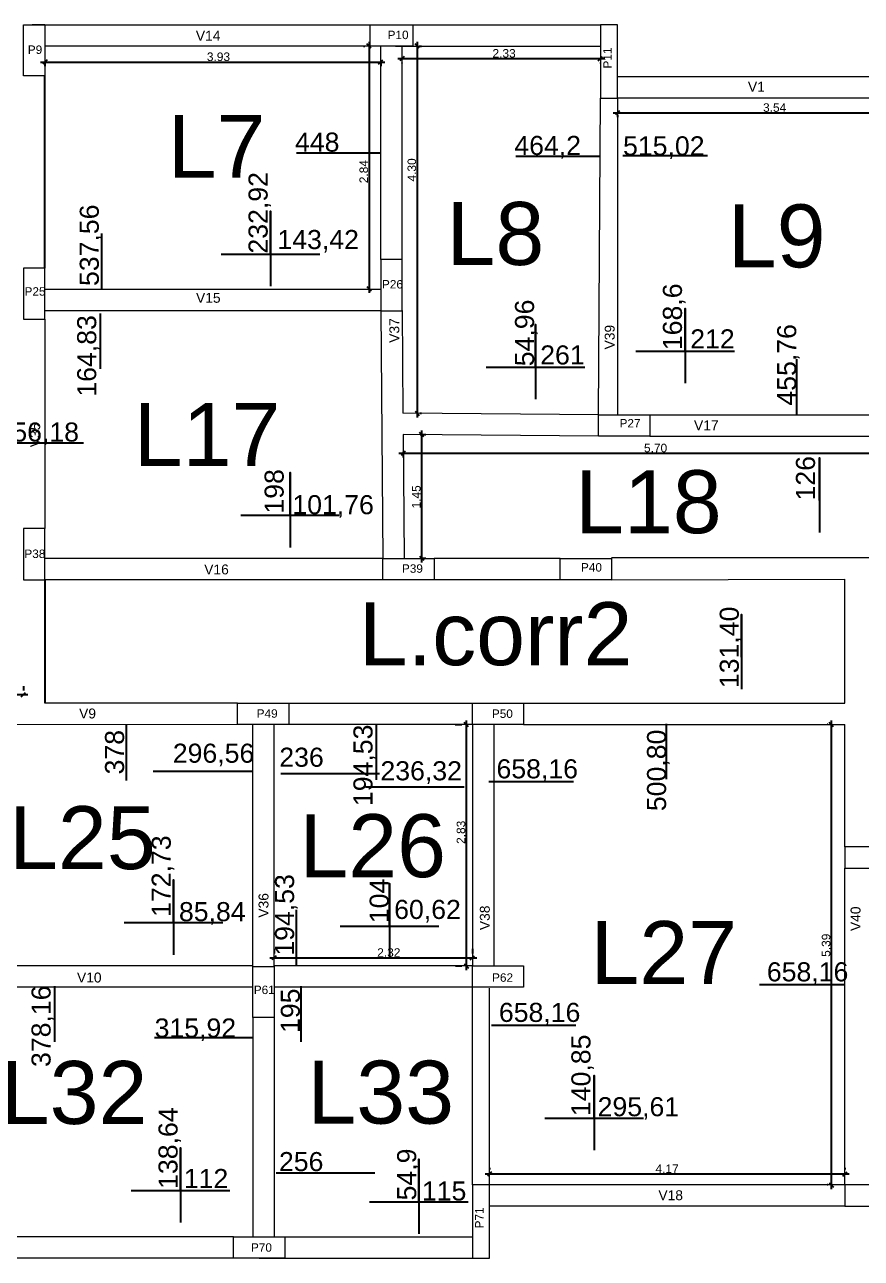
# Model space of a CAD drawing. Header units: millimetres. Extents: x 2878 to 6301, y 540 to 1980.
# Drawn here: x 2935.3 to 2945.11, y 679.32 to 693.77 of the extents above; entities that cross this region are included whole.
import ezdxf

# ---------------------------------------------------------------- set-up
doc = ezdxf.new("R2010")
doc.units = ezdxf.units.MM
doc.header["$LTSCALE"] = 4
for name, color, linetype, lineweight in [('ALVENARIA', 4, 'Continuous', 20), ('COTAS', 35, 'Continuous', 5), ('ESTRUTURA', 4, 'Continuous', 25), ('PILAR', 1, 'Continuous', 5), ('TEXTO', 5, 'Continuous', 20)]:
    doc.layers.add(name, color=color, linetype=linetype, lineweight=lineweight)
doc.layers.add('LINHA DE MOMENTOS', color=42, linetype='Continuous')
doc.styles.get("Standard").update_dxf_attribs({"font": 'arial.ttf'})
doc.dimstyles.new('ISO-25', dxfattribs={"dimscale": 0, "dimtxt": 0.1, "dimasz": 0.05, "dimexe": 0.05, "dimexo": 0.2, "dimgap": 0.01, "dimtad": 1, "dimzin": 4, "dimdsep": 46, "dimtxsty": 'Standard', "dimblk": 'OBLIQUE', "dimcen": 0.1, "dimdle": 0.05, "dimclrt": 256, "dimadec": 0, "dimazin": 0, "dimtfac": 1, "dimtix": 1, "dimtofl": 0, "dimtmove": 0, "dimatfit": 3, "dimfxl": 1, "dimtfillclr": 256, "dimarcsym": 0})

# ---------------------------------------------------------------- blocks, each defined once
blk = doc.blocks.new('PILAR')
at = {"layer": 'PILAR', "ltscale": 0.01}
blk.add_lwpolyline([(-0.15, 0), (0.1, 0), (0.1, -0.6), (-0.15, -0.6)], close=True, dxfattribs=at)
blk = doc.blocks.new('_Oblique')
at = {"color": 0, "linetype": 'ByBlock', "lineweight": -2}
blk.add_line((-0.5, -0.5), (0.5, 0.5), dxfattribs=at)
blk = doc.blocks.new('*D509')
at = {"layer": 'COTAS', "color": 0, "lineweight": -2, "transparency": 16777216}
for p, q in [((2935.489, 693.336), (2939.524, 693.336)), ((2935.539, 693.323), (2935.539, 693.286)), ((2939.474, 693.323), (2939.474, 693.286))]:
    blk.add_line(p, q, dxfattribs=at)
at = {"layer": 'Defpoints', "color": 0, "transparency": 16777216}
for p in [(2935.539, 693.523), (2939.474, 693.523), (2939.474, 693.336)]:
    blk.add_point(p, dxfattribs=at)
at = {"layer": 'COTAS', "color": 0, "lineweight": -2, "transparency": 16777216, "xscale": 0.05, "yscale": 0.05, "zscale": 0.05, "rotation": 180}
blk.add_blockref('_Oblique', (2935.539, 693.336), dxfattribs=at)
at = {"layer": 'COTAS', "color": 0, "lineweight": -2, "transparency": 16777216, "xscale": 0.05, "yscale": 0.05, "zscale": 0.05}
blk.add_blockref('_Oblique', (2939.474, 693.336), dxfattribs=at)
at = {"layer": 'COTAS', "transparency": 16777216, "insert": (2937.573, 693.397), "char_height": 0.1, "attachment_point": 5}
blk.add_mtext('3.93', dxfattribs=at)
blk = doc.blocks.new('*D510')
at = {"layer": 'COTAS', "color": 0, "lineweight": -2, "transparency": 16777216}
for p, q in [((2939.274, 693.523), (2939.287, 693.523)), ((2939.337, 693.573), (2939.337, 690.631)), ((2939.289, 690.681), (2939.287, 690.681))]:
    blk.add_line(p, q, dxfattribs=at)
at = {"layer": 'Defpoints', "color": 0, "transparency": 16777216}
for p in [(2939.474, 693.523), (2939.337, 690.681), (2939.489, 690.681)]:
    blk.add_point(p, dxfattribs=at)
at = {"layer": 'COTAS', "color": 0, "lineweight": -2, "transparency": 16777216, "xscale": 0.05, "yscale": 0.05, "zscale": 0.05}
for p, rotation in [((2939.337, 693.523), 90), ((2939.337, 690.681), 270)]:
    blk.add_blockref('_Oblique', p, dxfattribs=dict(at, rotation=rotation))
at = {"layer": 'COTAS', "transparency": 16777216, "insert": (2939.276, 692.052), "char_height": 0.1, "attachment_point": 5, "rotation": 90}
blk.add_mtext('2.84', dxfattribs=at)
blk = doc.blocks.new('*D511')
at = {"layer": 'COTAS', "color": 0, "lineweight": -2, "transparency": 16777216}
for p, q in [((2939.674, 693.376), (2942.099, 693.376)), ((2939.724, 693.323), (2939.724, 693.326)), ((2942.049, 693.323), (2942.049, 693.326))]:
    blk.add_line(p, q, dxfattribs=at)
at = {"layer": 'Defpoints', "color": 0, "transparency": 16777216}
for p in [(2939.724, 693.523), (2942.049, 693.523), (2942.049, 693.376)]:
    blk.add_point(p, dxfattribs=at)
at = {"layer": 'COTAS', "color": 0, "lineweight": -2, "transparency": 16777216, "xscale": 0.05, "yscale": 0.05, "zscale": 0.05, "rotation": 180}
blk.add_blockref('_Oblique', (2939.724, 693.376), dxfattribs=at)
at = {"layer": 'COTAS', "color": 0, "lineweight": -2, "transparency": 16777216, "xscale": 0.05, "yscale": 0.05, "zscale": 0.05}
blk.add_blockref('_Oblique', (2942.049, 693.376), dxfattribs=at)
at = {"layer": 'COTAS', "transparency": 16777216, "insert": (2940.92, 693.437), "char_height": 0.1, "attachment_point": 5}
blk.add_mtext('2.33', dxfattribs=at)
blk = doc.blocks.new('*D512')
at = {"layer": 'COTAS', "color": 0, "lineweight": -2, "transparency": 16777216}
for p, q in [((2939.901, 693.573), (2939.901, 689.171)), ((2939.924, 693.523), (2939.951, 693.523)), ((2939.934, 689.221), (2939.951, 689.221))]:
    blk.add_line(p, q, dxfattribs=at)
at = {"layer": 'Defpoints', "color": 0, "transparency": 16777216}
for p in [(2939.724, 693.523), (2939.734, 689.221), (2939.901, 689.221)]:
    blk.add_point(p, dxfattribs=at)
at = {"layer": 'COTAS', "color": 0, "lineweight": -2, "transparency": 16777216, "xscale": 0.05, "yscale": 0.05, "zscale": 0.05}
for p, rotation in [((2939.901, 693.523), 90), ((2939.901, 689.221), 270)]:
    blk.add_blockref('_Oblique', p, dxfattribs=dict(at, rotation=rotation))
at = {"layer": 'COTAS', "transparency": 16777216, "insert": (2939.839, 692.072), "char_height": 0.1, "attachment_point": 5, "rotation": 90}
blk.add_mtext('4.30', dxfattribs=at)
blk = doc.blocks.new('*D513')
at = {"layer": 'COTAS', "color": 0, "lineweight": -2, "transparency": 16777216}
for p, q in [((2942.199, 692.741), (2945.839, 692.741)), ((2942.249, 692.713), (2942.249, 692.691)), ((2945.789, 692.713), (2945.789, 692.691))]:
    blk.add_line(p, q, dxfattribs=at)
at = {"layer": 'Defpoints', "color": 0, "transparency": 16777216}
for p in [(2942.249, 692.913), (2945.789, 692.913), (2945.789, 692.741)]:
    blk.add_point(p, dxfattribs=at)
at = {"layer": 'COTAS', "color": 0, "lineweight": -2, "transparency": 16777216, "xscale": 0.05, "yscale": 0.05, "zscale": 0.05, "rotation": 180}
blk.add_blockref('_Oblique', (2942.249, 692.741), dxfattribs=at)
at = {"layer": 'COTAS', "color": 0, "lineweight": -2, "transparency": 16777216, "xscale": 0.05, "yscale": 0.05, "zscale": 0.05}
blk.add_blockref('_Oblique', (2945.789, 692.741), dxfattribs=at)
at = {"layer": 'COTAS', "transparency": 16777216, "insert": (2944.09, 692.802), "char_height": 0.1, "attachment_point": 5}
blk.add_mtext('3.54', dxfattribs=at)
blk = doc.blocks.new('*D537')
at = {"layer": 'COTAS', "color": 0, "lineweight": -2, "transparency": 16777216}
for p, q in [((2940.749, 680.383), (2940.749, 680.362)), ((2944.914, 680.383), (2944.914, 680.362)), ((2940.699, 680.312), (2944.964, 680.312))]:
    blk.add_line(p, q, dxfattribs=at)
at = {"layer": 'Defpoints', "color": 0, "transparency": 16777216}
for p in [(2944.914, 680.312), (2940.749, 680.183), (2944.914, 680.183)]:
    blk.add_point(p, dxfattribs=at)
at = {"layer": 'COTAS', "color": 0, "lineweight": -2, "transparency": 16777216, "xscale": 0.05, "yscale": 0.05, "zscale": 0.05, "rotation": 180}
blk.add_blockref('_Oblique', (2940.749, 680.312), dxfattribs=at)
at = {"layer": 'COTAS', "color": 0, "lineweight": -2, "transparency": 16777216, "xscale": 0.05, "yscale": 0.05, "zscale": 0.05}
blk.add_blockref('_Oblique', (2944.914, 680.312), dxfattribs=at)
at = {"layer": 'COTAS', "transparency": 16777216, "insert": (2942.83, 680.372), "char_height": 0.1, "attachment_point": 5}
blk.add_mtext('4.17', dxfattribs=at)
blk = doc.blocks.new('*D538')
at = {"layer": 'COTAS', "color": 0, "lineweight": -2, "transparency": 16777216}
for p, q in [((2944.714, 685.574), (2944.704, 685.574)), ((2944.754, 685.624), (2944.754, 680.133)), ((2944.714, 680.183), (2944.704, 680.183))]:
    blk.add_line(p, q, dxfattribs=at)
at = {"layer": 'Defpoints', "color": 0, "transparency": 16777216}
for p in [(2944.914, 685.574), (2944.754, 680.183), (2944.914, 680.183)]:
    blk.add_point(p, dxfattribs=at)
at = {"layer": 'COTAS', "color": 0, "lineweight": -2, "transparency": 16777216, "xscale": 0.05, "yscale": 0.05, "zscale": 0.05}
for p, rotation in [((2944.754, 685.574), 90), ((2944.754, 680.183), 270)]:
    blk.add_blockref('_Oblique', p, dxfattribs=dict(at, rotation=rotation))
at = {"layer": 'COTAS', "transparency": 16777216, "insert": (2944.693, 682.99), "char_height": 0.1, "attachment_point": 5, "rotation": 90}
blk.add_mtext('5.39', dxfattribs=at)
blk = doc.blocks.new('*D541')
at = {"layer": 'COTAS', "color": 0, "lineweight": -2, "transparency": 16777216}
for p, q in [((2938.224, 682.948), (2938.224, 682.893)), ((2940.549, 682.948), (2940.549, 682.893)), ((2938.174, 682.843), (2940.599, 682.843))]:
    blk.add_line(p, q, dxfattribs=at)
at = {"layer": 'Defpoints', "color": 0, "transparency": 16777216}
for p in [(2940.549, 682.843), (2938.224, 682.748), (2940.549, 682.748)]:
    blk.add_point(p, dxfattribs=at)
at = {"layer": 'COTAS', "color": 0, "lineweight": -2, "transparency": 16777216, "xscale": 0.05, "yscale": 0.05, "zscale": 0.05, "rotation": 180}
blk.add_blockref('_Oblique', (2938.224, 682.843), dxfattribs=at)
at = {"layer": 'COTAS', "color": 0, "lineweight": -2, "transparency": 16777216, "xscale": 0.05, "yscale": 0.05, "zscale": 0.05}
blk.add_blockref('_Oblique', (2940.549, 682.843), dxfattribs=at)
at = {"layer": 'COTAS', "transparency": 16777216, "insert": (2939.569, 682.904), "char_height": 0.1, "attachment_point": 5}
blk.add_mtext('2.32', dxfattribs=at)
blk = doc.blocks.new('*D542')
at = {"layer": 'COTAS', "color": 0, "lineweight": -2, "transparency": 16777216}
for p, q in [((2940.348, 685.574), (2940.426, 685.574)), ((2940.476, 685.624), (2940.476, 682.698)), ((2940.349, 682.748), (2940.426, 682.748))]:
    blk.add_line(p, q, dxfattribs=at)
at = {"layer": 'Defpoints', "color": 0, "transparency": 16777216}
for p in [(2940.548, 685.574), (2940.476, 682.748), (2940.549, 682.748)]:
    blk.add_point(p, dxfattribs=at)
at = {"layer": 'COTAS', "color": 0, "lineweight": -2, "transparency": 16777216, "xscale": 0.05, "yscale": 0.05, "zscale": 0.05}
for p, rotation in [((2940.476, 685.574), 90), ((2940.476, 682.748), 270)]:
    blk.add_blockref('_Oblique', p, dxfattribs=dict(at, rotation=rotation))
at = {"layer": 'COTAS', "transparency": 16777216, "insert": (2940.415, 684.313), "char_height": 0.1, "attachment_point": 5, "rotation": 90}
blk.add_mtext('2.83', dxfattribs=at)
blk = doc.blocks.new('*D592')
at = {"layer": 'COTAS', "color": 0, "lineweight": -2, "transparency": 16777216}
for p, q in [((2932.639, 686.024), (2932.639, 685.976)), ((2935.288, 686.024), (2935.288, 685.976)), ((2932.589, 685.926), (2935.338, 685.926))]:
    blk.add_line(p, q, dxfattribs=at)
at = {"layer": 'Defpoints', "color": 0, "transparency": 16777216}
for p in [(2935.288, 685.926), (2932.639, 685.824), (2935.288, 685.824)]:
    blk.add_point(p, dxfattribs=at)
at = {"layer": 'COTAS', "color": 0, "lineweight": -2, "transparency": 16777216, "xscale": 0.05, "yscale": 0.05, "zscale": 0.05, "rotation": 180}
blk.add_blockref('_Oblique', (2932.639, 685.926), dxfattribs=at)
at = {"layer": 'COTAS', "color": 0, "lineweight": -2, "transparency": 16777216, "xscale": 0.05, "yscale": 0.05, "zscale": 0.05}
blk.add_blockref('_Oblique', (2935.288, 685.926), dxfattribs=at)
at = {"layer": 'COTAS', "transparency": 16777216, "insert": (2933.985, 685.987), "char_height": 0.1, "attachment_point": 5}
blk.add_mtext('2.65', dxfattribs=at)
blk = doc.blocks.new('*D600')
at = {"layer": 'COTAS', "color": 0, "lineweight": -2, "transparency": 16777216}
for p, q in [((2939.953, 689.021), (2939.953, 687.474)), ((2939.937, 688.971), (2940.003, 688.971)), ((2939.949, 687.524), (2940.003, 687.524))]:
    blk.add_line(p, q, dxfattribs=at)
at = {"layer": 'Defpoints', "color": 0, "transparency": 16777216}
for p in [(2939.737, 688.971), (2939.749, 687.524), (2939.953, 687.524)]:
    blk.add_point(p, dxfattribs=at)
at = {"layer": 'COTAS', "color": 0, "lineweight": -2, "transparency": 16777216, "xscale": 0.05, "yscale": 0.05, "zscale": 0.05}
for p, rotation in [((2939.953, 688.971), 90), ((2939.953, 687.524), 270)]:
    blk.add_blockref('_Oblique', p, dxfattribs=dict(at, rotation=rotation))
at = {"layer": 'COTAS', "transparency": 16777216, "insert": (2939.892, 688.242), "char_height": 0.1, "attachment_point": 5, "rotation": 90}
blk.add_mtext('1.45', dxfattribs=at)
blk = doc.blocks.new('*D601')
at = {"layer": 'COTAS', "color": 0, "lineweight": -2, "transparency": 16777216}
for p, q in [((2939.687, 688.753), (2945.49, 688.753)), ((2939.737, 688.771), (2939.737, 688.703)), ((2945.44, 688.753), (2945.44, 688.703))]:
    blk.add_line(p, q, dxfattribs=at)
at = {"layer": 'Defpoints', "color": 0, "transparency": 16777216}
for p in [(2939.737, 688.971), (2945.44, 688.953), (2945.44, 688.753)]:
    blk.add_point(p, dxfattribs=at)
at = {"layer": 'COTAS', "color": 0, "lineweight": -2, "transparency": 16777216, "xscale": 0.05, "yscale": 0.05, "zscale": 0.05, "rotation": 180}
blk.add_blockref('_Oblique', (2939.737, 688.753), dxfattribs=at)
at = {"layer": 'COTAS', "color": 0, "lineweight": -2, "transparency": 16777216, "xscale": 0.05, "yscale": 0.05, "zscale": 0.05}
blk.add_blockref('_Oblique', (2945.44, 688.753), dxfattribs=at)
at = {"layer": 'COTAS', "transparency": 16777216, "insert": (2942.695, 688.814), "char_height": 0.1, "attachment_point": 5}
blk.add_mtext('5.70', dxfattribs=at)

msp = doc.modelspace()

# ---------------------------------------------------------------- linework, layer by layer
at = {"layer": 'ALVENARIA', "ltscale": 0.03}
msp.add_line((2935.539, 693.773), (2935.389, 693.773), dxfattribs=at)
at = {"layer": 'ALVENARIA'}
for p, q in [((2935.539, 693.773), (2939.35, 693.773)), ((2939.549, 693.773), (2939.549, 693.773)), ((2939.549, 693.773), (2939.849, 693.773)), ((2939.85, 693.773), (2942.049, 693.773)), ((2939.35, 693.523), (2935.539, 693.523)), ((2939.474, 691.023), (2939.474, 693.523)), ((2939.649, 693.523), (2939.849, 693.523)), ((2939.724, 691.023), (2939.724, 693.523)), ((2939.85, 693.523), (2942.049, 693.523)), ((2945.639, 693.163), (2942.249, 693.163)), ((2942.027, 689.203), (2942.049, 692.913)), ((2942.249, 692.913), (2942.249, 689.203)), ((2945.639, 692.913), (2942.249, 692.913)), ((2939.474, 690.673), (2935.538, 690.673)), ((2939.474, 690.423), (2935.538, 690.423)), ((2935.538, 690.323), (2935.538, 687.872)), ((2939.474, 690.423), (2939.499, 687.522)), ((2939.724, 690.425), (2939.734, 689.221)), ((2942.029, 689.203), (2939.734, 689.221)), ((2942.627, 689.203), (2945.44, 689.203)), ((2939.737, 688.971), (2939.749, 687.524)), ((2942.027, 688.953), (2939.737, 688.971)), ((2942.627, 688.953), (2945.44, 688.953)), ((2939.499, 687.522), (2935.538, 687.522)), ((2941.577, 687.522), (2940.099, 687.522)), ((2945.44, 687.529), (2942.177, 687.529)), ((2942.177, 687.272), (2944.914, 687.278)), ((2944.914, 685.824), (2944.914, 687.278)), ((2939.499, 687.272), (2935.538, 687.272)), ((2941.577, 687.272), (2940.099, 687.272)), ((2937.798, 685.824), (2935.538, 685.824)), ((2938.398, 685.824), (2940.548, 685.824)), ((2941.148, 685.824), (2944.914, 685.824)), ((2937.798, 685.574), (2934.264, 685.573)), ((2937.974, 682.748), (2937.974, 685.574)), ((2938.224, 682.748), (2938.224, 685.574)), ((2940.548, 685.574), (2938.398, 685.574)), ((2940.548, 685.574), (2940.549, 682.748)), ((2940.798, 685.574), (2940.799, 682.748)), ((2941.148, 685.574), (2944.914, 685.574)), ((2944.914, 684.143), (2944.914, 685.574)), ((2944.914, 680.183), (2944.914, 683.893)), ((2937.974, 682.748), (2934.038, 682.748)), ((2940.549, 682.748), (2938.224, 682.748)), ((2937.974, 682.498), (2934.038, 682.498)), ((2940.549, 682.498), (2938.224, 682.498)), ((2940.549, 680.183), (2940.549, 682.498)), ((2940.749, 680.183), (2940.749, 682.489)), ((2937.974, 682.143), (2937.974, 679.573)), ((2938.224, 682.143), (2938.224, 679.573)), ((2944.914, 680.183), (2940.749, 680.183)), ((2940.749, 679.323), (2940.749, 679.933)), ((2944.914, 679.933), (2940.749, 679.933)), ((2937.75, 679.573), (2934.039, 679.573)), ((2938.149, 679.573), (2938.349, 679.573)), ((2938.349, 679.573), (2940.547, 679.573)), ((2937.75, 679.323), (2934.039, 679.323)), ((2938.049, 679.323), (2938.349, 679.323)), ((2938.224, 679.323), (2938.224, 679.323)), ((2938.224, 679.323), (2938.224, 679.323)), ((2938.349, 679.323), (2940.549, 679.323))]:
    msp.add_line(p, q, dxfattribs=at)
at = {"layer": 'ESTRUTURA'}
for p, q in [((2935.538, 690.923), (2935.538, 693.173)), ((2935.538, 687.272), (2935.538, 685.824))]:
    msp.add_line(p, q, dxfattribs=at)
at = {"layer": 'LINHA DE MOMENTOS'}
for p, q in [((2939.478, 692.267), (2938.487, 692.267)), ((2942.048, 692.228), (2941.057, 692.228)), ((2943.304, 692.239), (2942.313, 692.239)), ((2936.205, 690.677), (2936.205, 691.327)), ((2937.606, 691.087), (2938.762, 691.087)), ((2936.192, 689.742), (2936.192, 690.391)), ((2942.463, 689.95), (2943.619, 689.95)), ((2940.709, 689.76), (2941.865, 689.76)), ((2944.349, 689.205), (2944.349, 689.855)), ((2935.992, 688.871), (2935, 688.871)), ((2937.836, 688.027), (2938.992, 688.027)), ((2936.497, 684.918), (2936.497, 685.568)), ((2939.426, 684.927), (2939.426, 685.577)), ((2942.824, 684.935), (2942.824, 685.585)), ((2936.809, 685.028), (2937.965, 685.028)), ((2938.304, 685.003), (2939.46, 685.003)), ((2939.296, 684.844), (2940.452, 684.844)), ((2941.734, 684.903), (2940.742, 684.903)), ((2938.488, 682.756), (2938.488, 683.405)), ((2936.469, 683.255), (2937.625, 683.255)), ((2939, 683.212), (2940.156, 683.212)), ((2935.657, 681.86), (2935.657, 682.51)), ((2938.542, 681.86), (2938.542, 682.51)), ((2944.902, 682.525), (2943.911, 682.525)), ((2941.762, 682.051), (2940.771, 682.051)), ((2936.825, 681.909), (2937.981, 681.909)), ((2941.396, 680.963), (2942.552, 680.963)), ((2938.248, 680.325), (2939.404, 680.325)), ((2936.552, 680.118), (2937.708, 680.118)), ((2939.343, 679.984), (2940.499, 679.984))]:
    msp.add_line(p, q, dxfattribs=at)
for points in [[(2938.184, 691.087), (2938.184, 691.587), (2938.184, 690.712)], [(2943.041, 689.95), (2943.041, 690.45), (2943.041, 689.575)], [(2941.287, 689.76), (2941.287, 690.261), (2941.287, 689.385)], [(2944.615, 688.2), (2944.615, 688.7), (2944.615, 687.825)], [(2938.414, 688.027), (2938.414, 688.527), (2938.414, 687.651)], [(2943.702, 686.365), (2943.702, 686.866), (2943.702, 685.99)], [(2937.047, 683.255), (2937.047, 683.755), (2937.047, 682.879)], [(2939.578, 683.212), (2939.578, 683.712), (2939.578, 682.837)], [(2941.974, 680.963), (2941.974, 681.464), (2941.974, 680.588)], [(2937.13, 680.118), (2937.13, 680.618), (2937.13, 679.743)], [(2939.921, 679.984), (2939.921, 680.484), (2939.921, 679.609)]]:
    msp.add_lwpolyline(points, dxfattribs=at)
at = {"layer": 'PILAR', "color": 1, "ltscale": 0.01}
for points in [[(2939.35, 693.523), (2939.35, 693.773), (2939.85, 693.773), (2939.85, 693.523)], [(2942.249, 693.773), (2942.049, 693.773), (2942.049, 692.913), (2942.249, 692.913)], [(2940.749, 680.183), (2940.549, 680.183), (2940.549, 679.323), (2940.749, 679.323)]]:
    msp.add_lwpolyline(points, close=True, dxfattribs=at)
at = {"layer": 'PILAR', "ltscale": 0.01}
msp.add_lwpolyline([(2941.149, 682.748), (2941.149, 682.498), (2940.549, 682.498), (2940.549, 682.748)], close=True, dxfattribs=at)

# ---------------------------------------------------------------- block references
at = {"layer": 'COTAS'}
for p, rotation in [((2935.389, 693.173), 180), ((2942.627, 689.053), 270), ((2940.099, 687.372), 270), ((2942.177, 687.372), 270), ((2938.398, 685.674), 270), ((2941.148, 685.674), 270), ((2938.074, 682.143), 180), ((2937.75, 679.473), 90.00000000000001)]:
    msp.add_blockref('PILAR', p, dxfattribs=dict(at, rotation=rotation))
at = {"layer": 'COTAS', "xscale": -1}
for p, rotation in [((2935.438, 690.323), 180), ((2939.624, 690.423), 180), ((2935.438, 687.272), 180), ((2944.914, 683.993), 90), ((2944.914, 680.033), 90)]:
    msp.add_blockref('PILAR', p, dxfattribs=dict(at, rotation=rotation))

# ---------------------------------------------------------------- texts
at = {"layer": 'COTAS', "attachment_point": 1}
for s, insert, char_height in [('V14', (2937.308, 693.702), 0.116), ('P10', (2939.555, 693.703), 0.0988), ('P9', (2935.339, 693.53), 0.0988), ('V1', (2943.777, 693.104), 0.116), ('L7', (2936.978, 692.717), 0.7375), ('L8', (2940.245, 691.696), 0.7375), ('L9', (2943.541, 691.668), 0.7375), ('P26', (2939.489, 690.782), 0.0988), ('P25', (2935.301, 690.698), 0.0988), ('V15', (2937.31, 690.632), 0.116), ('L17', (2936.58, 689.342), 0.7375), ('P27', (2942.273, 689.154), 0.0988), ('V17', (2943.145, 689.138), 0.116), ('L18', (2941.751, 688.554), 0.7375), ('P38', (2935.299, 687.625), 0.0988), ('V16', (2937.406, 687.45), 0.116), ('P39', (2939.723, 687.452), 0.0988), ('P40', (2941.821, 687.466), 0.0988), ('L.corr2', (2939.218, 687.008), 0.7375), ('V9', (2935.94, 685.763), 0.116), ('P49', (2938.021, 685.754), 0.0988), ('P50', (2940.777, 685.752), 0.0988), ('L25', (2935.119, 684.619), 0.7375), ('L26', (2938.521, 684.525), 0.7375), ('L27', (2941.932, 683.273), 0.7375), ('V10', (2935.915, 682.67), 0.116), ('P62', (2940.779, 682.661), 0.0988), ('P61', (2937.987, 682.517), 0.0988), ('L32', (2935.022, 681.634), 0.7375), ('L33', (2938.615, 681.638), 0.7375), ('V18', (2942.728, 680.12), 0.116), ('P70', (2937.954, 679.499), 0.0988)]:
    msp.add_mtext_dynamic_manual_height_columns(s, width=2.5, gutter_width=12.5, heights=[1.872], dxfattribs=dict(at, insert=insert, char_height=char_height))
at = {"layer": 'COTAS', "attachment_point": 1, "rotation": 90}
for s, insert, char_height in [('P11', (2942.082, 693.26), 0.0988), ('V37', (2939.576, 690.047), 0.116), ('V39', (2942.099, 689.969), 0.116), ('V35', (2935.368, 688.824), 0.116), ('V36', (2938.043, 683.313), 0.116), ('V38', (2940.636, 683.167), 0.116), ('V40', (2944.98, 683.156), 0.116), ('P71', (2940.58, 679.674), 0.0988)]:
    msp.add_mtext_dynamic_manual_height_columns(s, width=2.5, gutter_width=12.5, heights=[1.872], dxfattribs=dict(at, insert=insert, char_height=char_height))
at = {"layer": 'TEXTO'}
for s, p in [('448', (2938.47, 692.286)), ('464,2 ', (2941.04, 692.247)), ('515,02', (2942.314, 692.242)), ('143,42', (2938.264, 691.145)), ('212', (2943.101, 689.981)), ('261', (2941.343, 689.793)), ('356,18', (2934.984, 688.89)), ('101,76', (2938.439, 688.039)), ('296,56', (2937.038, 685.128)), ('236', (2938.286, 685.081)), ('236,32', (2939.471, 684.922)), ('658,16', (2940.831, 684.945)), ('60,62', (2939.632, 683.298)), ('85,84', (2937.11, 683.272)), ('658,16', (2943.999, 682.567)), ('658,16', (2940.859, 682.092)), ('315,92', (2936.825, 681.909)), ('295,61', (2942.016, 680.987)), ('256', (2938.282, 680.344)), ('112', (2937.167, 680.146)), ('115', (2939.957, 680))]:
    msp.add_text(s, height=0.2235, dxfattribs=at).set_placement(p)
for s, p in [('232,92', (2938.149, 691.092)), ('537,56', (2936.171, 690.712)), ('168,6', (2943.004, 689.961)), ('54,96', (2941.271, 689.772)), ('164,83', (2936.141, 689.416)), ('455,76', (2944.343, 689.311)), ('126', (2944.563, 688.2)), ('198', (2938.337, 688.046)), ('131,40', (2943.67, 686.002)), ('194,53', (2939.378, 684.62)), ('378', (2936.467, 684.991)), ('500,80', (2942.818, 684.561)), ('172,73', (2937.014, 683.322)), ('194,53', (2938.459, 682.868)), ('104', (2939.568, 683.249)), ('378,16', (2935.606, 681.564)), ('195', (2938.527, 681.962)), ('140,85', (2941.932, 680.989)), ('138,64', (2937.094, 680.136)), ('54,9', (2939.89, 680.001))]:
    msp.add_text(s, height=0.2235, rotation=90, dxfattribs=at).set_placement(p)

# ---------------------------------------------------------------- dimensions: what is measured, and where the dimension line sits
at = {"layer": 'COTAS'}
for base, p1, p2, picture, middle in [((2939.474, 693.3361), (2935.5391, 693.5232), (2939.474, 693.5232), '*D509', (2937.5731, 693.3361)), ((2942.0492, 693.3756), (2939.724, 693.5232), (2942.0492, 693.5231), '*D511', (2940.9196, 693.3756)), ((2945.789, 692.741), (2942.249, 692.913), (2945.789, 692.913), '*D513', (2944.09, 692.741)), ((2945.44, 688.753), (2939.737, 688.971), (2945.44, 688.953), '*D601', (2942.695, 688.753)), ((2935.288, 685.926), (2932.639, 685.824), (2935.288, 685.824), '*D592', (2933.985, 685.926)), ((2940.54851, 682.84282), (2938.22352, 682.74792), (2940.54851, 682.74792), '*D541', (2939.56946, 682.84282)), ((2944.9138, 680.3123), (2940.7487, 680.1829), (2944.9138, 680.1831), '*D537', (2942.8303, 680.3123))]:
    dim = msp.add_linear_dim(base=base, p1=p1, p2=p2, dimstyle='ISO-25', override={"dimscale": 1}, dxfattribs=at)
    dim.commit()
    dim.dimension.update_dxf_attribs({"geometry": picture, "text_midpoint": middle, "dimtype": 160})
for base, p1, p2, picture, middle in [((2939.337, 690.681), (2939.474, 693.523), (2939.489, 690.681), '*D510', (2939.337, 692.052)), ((2939.901, 689.221), (2939.724, 693.523), (2939.734, 689.221), '*D512', (2939.901, 692.072)), ((2939.953, 687.524), (2939.737, 688.971), (2939.749, 687.524), '*D600', (2939.953, 688.242)), ((2940.476, 682.748), (2940.548, 685.574), (2940.549, 682.748), '*D542', (2940.476, 684.313)), ((2944.754, 680.183), (2944.914, 685.574), (2944.914, 680.183), '*D538', (2944.754, 682.99))]:
    dim = msp.add_linear_dim(base=base, p1=p1, p2=p2, angle=90, dimstyle='ISO-25', override={"dimscale": 1}, dxfattribs=at)
    dim.commit()
    dim.dimension.update_dxf_attribs({"geometry": picture, "text_midpoint": middle, "dimtype": 160})

doc.saveas('drawing.dxf')
